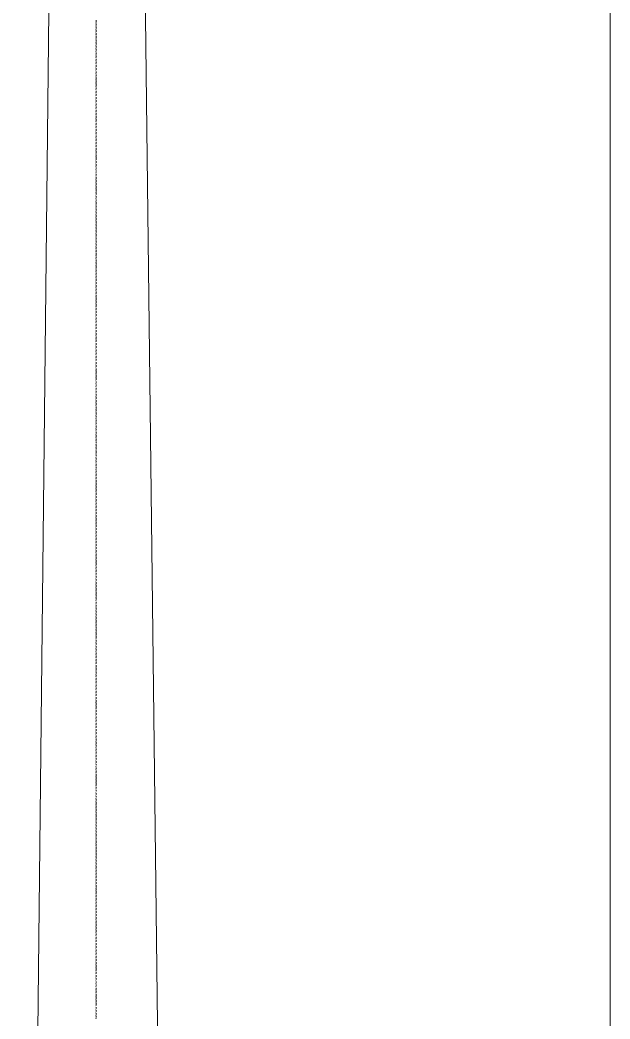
# Model space of a CAD drawing. Header units: millimetres. Extents: x 2928 to 3112, y 1220 to 1280.
# Drawn here: x 3041.453 to 3044.228, y 1240.341 to 1245.037 of the extents above; entities that cross this region are included whole.
import ezdxf

# ---------------------------------------------------------------- set-up
doc = ezdxf.new("R2010")
doc.units = ezdxf.units.MM

msp = doc.modelspace()

# ---------------------------------------------------------------- linework, layer by layer
at = {"color": 7, "linetype": 'Continuous', "lineweight": 5, "true_color": 0x000007}
for points in [[(3041.4529, 1232.43348), (3041.60507, 1246.53539), (3041.60507, 1246.53539)], [(3042.02683, 1246.49569), (3042.19389, 1232.43348), (3042.19389, 1232.43348)]]:
    msp.add_lwpolyline(points, dxfattribs=at)
at = {"color": 253, "linetype": 'Continuous', "lineweight": 5, "true_color": 0x9a9a9a}
msp.add_lwpolyline([(3044.22829, 1246.44442), (3044.22829, 1232.584), (3044.22829, 1232.584)], dxfattribs=at)
at = {"color": 252, "linetype": 'Continuous', "lineweight": 13, "true_color": 0x989898}
for points in [[(3041.81182, 1245.02364), (3041.81016, 1245.0253), (3041.81016, 1245.0253)], [(3041.81182, 1245.0286), (3041.81182, 1245.03522), (3041.81182, 1245.03522)], [(3041.81182, 1245.01372), (3041.81182, 1245.02033), (3041.81182, 1245.02033)], [(3041.81182, 1245.00876), (3041.81016, 1245.01041), (3041.81016, 1245.01041)], [(3041.81182, 1244.99387), (3041.81016, 1244.99552), (3041.81016, 1244.99552)], [(3041.81182, 1244.97898), (3041.81016, 1244.98064), (3041.81016, 1244.98064)], [(3041.81182, 1244.9641), (3041.81016, 1244.96741), (3041.81016, 1244.96741)], [(3041.81182, 1244.99883), (3041.81182, 1245.00545), (3041.81182, 1245.00545)], [(3041.81182, 1244.98229), (3041.81182, 1244.99056), (3041.81182, 1244.99056)], [(3041.81182, 1244.96741), (3041.81182, 1244.97568), (3041.81182, 1244.97568)], [(3041.81182, 1244.94756), (3041.81016, 1244.94921), (3041.81016, 1244.94921)], [(3041.81182, 1244.93267), (3041.81016, 1244.93433), (3041.81016, 1244.93433)], [(3041.81182, 1244.91779), (3041.81016, 1244.91944), (3041.81016, 1244.91944)], [(3041.81182, 1244.95252), (3041.81182, 1244.96079), (3041.81182, 1244.96079)], [(3041.81182, 1244.93763), (3041.81182, 1244.9459), (3041.81182, 1244.9459)], [(3041.81182, 1244.92275), (3041.81182, 1244.93102), (3041.81182, 1244.93102)], [(3041.81182, 1244.9029), (3041.81016, 1244.90455), (3041.81016, 1244.90455)], [(3041.81182, 1244.88801), (3041.81016, 1244.88967), (3041.81016, 1244.88967)], [(3041.81182, 1244.87313), (3041.81016, 1244.87478), (3041.81016, 1244.87478)], [(3041.81182, 1244.90786), (3041.81182, 1244.91613), (3041.81182, 1244.91613)], [(3041.81182, 1244.89298), (3041.81182, 1244.89959), (3041.81182, 1244.89959)], [(3041.81182, 1244.87809), (3041.81182, 1244.88471), (3041.81182, 1244.88471)], [(3041.81182, 1244.85824), (3041.81016, 1244.86155), (3041.81016, 1244.86155)], [(3041.81182, 1244.84336), (3041.81016, 1244.84667), (3041.81016, 1244.84667)], [(3041.81182, 1244.82847), (3041.81016, 1244.83178), (3041.81016, 1244.83178)], [(3041.81182, 1244.86321), (3041.81182, 1244.86982), (3041.81182, 1244.86982)], [(3041.81182, 1244.84832), (3041.81182, 1244.85494), (3041.81182, 1244.85494)], [(3041.81182, 1244.83343), (3041.81182, 1244.84005), (3041.81182, 1244.84005)], [(3041.81182, 1244.81689), (3041.81182, 1244.82516), (3041.81182, 1244.82516)], [(3041.81182, 1244.81524), (3041.81016, 1244.81689), (3041.81016, 1244.81689)], [(3041.81182, 1244.80035), (3041.81016, 1244.80201), (3041.81016, 1244.80201)], [(3041.81182, 1244.78547), (3041.81016, 1244.78712), (3041.81016, 1244.78712)], [(3041.81182, 1244.80201), (3041.81182, 1244.81028), (3041.81182, 1244.81028)], [(3041.81182, 1244.78712), (3041.81182, 1244.79539), (3041.81182, 1244.79539)], [(3041.81182, 1244.77224), (3041.81182, 1244.78051), (3041.81182, 1244.78051)], [(3041.81182, 1244.76727), (3041.81016, 1244.76893), (3041.81016, 1244.76893)], [(3041.81182, 1244.75239), (3041.81016, 1244.7557), (3041.81016, 1244.7557)], [(3041.81182, 1244.7375), (3041.81016, 1244.74081), (3041.81016, 1244.74081)], [(3041.81182, 1244.75735), (3041.81182, 1244.76562), (3041.81182, 1244.76562)], [(3041.81182, 1244.74246), (3041.81182, 1244.75073), (3041.81182, 1244.75073)], [(3041.81182, 1244.72758), (3041.81182, 1244.73585), (3041.81182, 1244.73585)], [(3041.81182, 1244.72262), (3041.81016, 1244.72592), (3041.81016, 1244.72592)], [(3041.81182, 1244.70938), (3041.81016, 1244.71104), (3041.81016, 1244.71104)], [(3041.81182, 1244.6945), (3041.81016, 1244.69615), (3041.81016, 1244.69615)], [(3041.81182, 1244.71269), (3041.81182, 1244.71931), (3041.81182, 1244.71931)], [(3041.81182, 1244.69781), (3041.81182, 1244.70442), (3041.81182, 1244.70442)], [(3041.81182, 1244.68292), (3041.81182, 1244.68954), (3041.81182, 1244.68954)], [(3041.81182, 1244.67961), (3041.81016, 1244.68127), (3041.81016, 1244.68127)], [(3041.81182, 1244.66473), (3041.81016, 1244.66638), (3041.81016, 1244.66638)], [(3041.81182, 1244.64984), (3041.81016, 1244.65149), (3041.81016, 1244.65149)], [(3041.81182, 1244.63495), (3041.81016, 1244.63661), (3041.81016, 1244.63661)], [(3041.81182, 1244.66803), (3041.81182, 1244.67465), (3041.81182, 1244.67465)], [(3041.81182, 1244.65315), (3041.81182, 1244.65976), (3041.81182, 1244.65976)], [(3041.81182, 1244.63661), (3041.81182, 1244.64488), (3041.81182, 1244.64488)], [(3041.81182, 1244.62007), (3041.81016, 1244.62172), (3041.81016, 1244.62172)], [(3041.81182, 1244.60518), (3041.81016, 1244.60684), (3041.81016, 1244.60684)], [(3041.81182, 1244.58864), (3041.81016, 1244.5903), (3041.81016, 1244.5903)], [(3041.81182, 1244.62172), (3041.81182, 1244.62999), (3041.81182, 1244.62999)], [(3041.81182, 1244.60684), (3041.81182, 1244.61511), (3041.81182, 1244.61511)], [(3041.81182, 1244.59195), (3041.81182, 1244.60022), (3041.81182, 1244.60022)], [(3041.81182, 1244.57376), (3041.81016, 1244.57541), (3041.81016, 1244.57541)], [(3041.81182, 1244.55887), (3041.81016, 1244.56053), (3041.81016, 1244.56053)], [(3041.81182, 1244.54399), (3041.81016, 1244.54564), (3041.81016, 1244.54564)], [(3041.81182, 1244.57707), (3041.81182, 1244.58534), (3041.81182, 1244.58534)], [(3041.81182, 1244.56218), (3041.81182, 1244.57045), (3041.81182, 1244.57045)], [(3041.81182, 1244.54729), (3041.81182, 1244.55391), (3041.81182, 1244.55391)], [(3041.81182, 1244.5291), (3041.81016, 1244.53075), (3041.81016, 1244.53075)], [(3041.81182, 1244.51421), (3041.81016, 1244.51587), (3041.81016, 1244.51587)], [(3041.81182, 1244.49933), (3041.81016, 1244.50098), (3041.81016, 1244.50098)], [(3041.81182, 1244.53241), (3041.81182, 1244.53902), (3041.81182, 1244.53902)], [(3041.81182, 1244.51752), (3041.81182, 1244.52414), (3041.81182, 1244.52414)], [(3041.81182, 1244.50264), (3041.81182, 1244.50925), (3041.81182, 1244.50925)], [(3041.81182, 1244.48775), (3041.81182, 1244.49437), (3041.81182, 1244.49437)], [(3041.81182, 1244.48444), (3041.81016, 1244.4861), (3041.81016, 1244.4861)], [(3041.81182, 1244.46956), (3041.81016, 1244.47121), (3041.81016, 1244.47121)], [(3041.81182, 1244.45467), (3041.81016, 1244.45632), (3041.81016, 1244.45632)], [(3041.81182, 1244.47121), (3041.81182, 1244.47948), (3041.81182, 1244.47948)], [(3041.81182, 1244.45632), (3041.81182, 1244.46459), (3041.81182, 1244.46459)], [(3041.81182, 1244.44144), (3041.81182, 1244.44971), (3041.81182, 1244.44971)], [(3041.81182, 1244.43978), (3041.81016, 1244.44144), (3041.81016, 1244.44144)], [(3041.81182, 1244.42324), (3041.81016, 1244.4249), (3041.81016, 1244.4249)], [(3041.81182, 1244.40836), (3041.81016, 1244.41001), (3041.81016, 1244.41001)], [(3041.81182, 1244.42655), (3041.81182, 1244.43482), (3041.81182, 1244.43482)], [(3041.81182, 1244.41167), (3041.81182, 1244.41994), (3041.81182, 1244.41994)], [(3041.81182, 1244.39678), (3041.81182, 1244.40505), (3041.81182, 1244.40505)], [(3041.81182, 1244.39347), (3041.81016, 1244.39513), (3041.81016, 1244.39513)], [(3041.81182, 1244.37859), (3041.81016, 1244.38024), (3041.81016, 1244.38024)], [(3041.81182, 1244.3637), (3041.81016, 1244.36535), (3041.81016, 1244.36535)], [(3041.81182, 1244.38189), (3041.81182, 1244.39182), (3041.81182, 1244.39182)], [(3041.81182, 1244.36701), (3041.81182, 1244.37362), (3041.81182, 1244.37362)], [(3041.81182, 1244.35212), (3041.81182, 1244.35874), (3041.81182, 1244.35874)], [(3041.81182, 1244.34881), (3041.81016, 1244.35047), (3041.81016, 1244.35047)], [(3041.81182, 1244.33393), (3041.81016, 1244.33558), (3041.81016, 1244.33558)], [(3041.81182, 1244.31904), (3041.81016, 1244.3207), (3041.81016, 1244.3207)], [(3041.81182, 1244.33889), (3041.81182, 1244.34385), (3041.81182, 1244.34385)], [(3041.81182, 1244.324), (3041.81182, 1244.32897), (3041.81182, 1244.32897)], [(3041.81182, 1244.30912), (3041.81182, 1244.31408), (3041.81182, 1244.31408)], [(3041.81182, 1244.30416), (3041.81016, 1244.30581), (3041.81016, 1244.30581)], [(3041.81182, 1244.28927), (3041.81016, 1244.29093), (3041.81016, 1244.29093)], [(3041.81182, 1244.27439), (3041.81016, 1244.27604), (3041.81016, 1244.27604)], [(3041.81182, 1244.2595), (3041.81016, 1244.26115), (3041.81016, 1244.26115)], [(3041.81182, 1244.29093), (3041.81182, 1244.2992), (3041.81182, 1244.2992)], [(3041.81182, 1244.27604), (3041.81182, 1244.28596), (3041.81182, 1244.28596)], [(3041.81182, 1244.26115), (3041.81182, 1244.27108), (3041.81182, 1244.27108)], [(3041.81182, 1244.24296), (3041.81016, 1244.24461), (3041.81016, 1244.24461)], [(3041.81182, 1244.22807), (3041.81016, 1244.22973), (3041.81016, 1244.22973)], [(3041.81182, 1244.21319), (3041.81016, 1244.21484), (3041.81016, 1244.21484)], [(3041.81182, 1244.24627), (3041.81182, 1244.25619), (3041.81182, 1244.25619)], [(3041.81182, 1244.23304), (3041.81182, 1244.24131), (3041.81182, 1244.24131)], [(3041.81182, 1244.21815), (3041.81182, 1244.22642), (3041.81182, 1244.22642)], [(3041.81182, 1244.1983), (3041.81016, 1244.19996), (3041.81016, 1244.19996)], [(3041.81182, 1244.18342), (3041.81016, 1244.18507), (3041.81016, 1244.18507)], [(3041.81182, 1244.16853), (3041.81016, 1244.17018), (3041.81016, 1244.17018)], [(3041.81182, 1244.20326), (3041.81182, 1244.20823), (3041.81182, 1244.20823)], [(3041.81182, 1244.18838), (3041.81182, 1244.19334), (3041.81182, 1244.19334)], [(3041.81182, 1244.17349), (3041.81182, 1244.18011), (3041.81182, 1244.18011)], [(3041.81182, 1244.15364), (3041.81016, 1244.1553), (3041.81016, 1244.1553)], [(3041.81182, 1244.13876), (3041.81016, 1244.14041), (3041.81016, 1244.14041)], [(3041.81182, 1244.12387), (3041.81016, 1244.12553), (3041.81016, 1244.12553)], [(3041.81182, 1244.15861), (3041.81182, 1244.16522), (3041.81182, 1244.16522)], [(3041.81182, 1244.14372), (3041.81182, 1244.15034), (3041.81182, 1244.15034)], [(3041.81182, 1244.12883), (3041.81182, 1244.13545), (3041.81182, 1244.13545)], [(3041.81182, 1244.11229), (3041.81182, 1244.12056), (3041.81182, 1244.12056)], [(3041.81182, 1244.10899), (3041.81016, 1244.11064), (3041.81016, 1244.11064)], [(3041.81182, 1244.0941), (3041.81016, 1244.09575), (3041.81016, 1244.09575)], [(3041.81182, 1244.07756), (3041.81016, 1244.07921), (3041.81016, 1244.07921)], [(3041.81182, 1244.09741), (3041.81182, 1244.10568), (3041.81182, 1244.10568)], [(3041.81182, 1244.08252), (3041.81182, 1244.09079), (3041.81182, 1244.09079)], [(3041.81182, 1244.06764), (3041.81182, 1244.07591), (3041.81182, 1244.07591)], [(3041.81182, 1244.06267), (3041.81016, 1244.06433), (3041.81016, 1244.06433)], [(3041.81182, 1244.04779), (3041.81016, 1244.04944), (3041.81016, 1244.04944)], [(3041.81182, 1244.0329), (3041.81016, 1244.03456), (3041.81016, 1244.03456)], [(3041.81182, 1244.05275), (3041.81182, 1244.06102), (3041.81182, 1244.06102)], [(3041.81182, 1244.03786), (3041.81182, 1244.04613), (3041.81182, 1244.04613)], [(3041.81182, 1244.02298), (3041.81182, 1244.02959), (3041.81182, 1244.02959)], [(3041.81182, 1244.01802), (3041.81016, 1244.01967), (3041.81016, 1244.01967)], [(3041.81182, 1244.00313), (3041.81016, 1244.00479), (3041.81016, 1244.00479)], [(3041.81182, 1243.98825), (3041.81016, 1243.9899), (3041.81016, 1243.9899)], [(3041.81182, 1244.00809), (3041.81182, 1244.01471), (3041.81182, 1244.01471)], [(3041.81182, 1243.99321), (3041.81182, 1243.99982), (3041.81182, 1243.99982)], [(3041.81182, 1243.97832), (3041.81182, 1243.98494), (3041.81182, 1243.98494)], [(3041.81182, 1243.97336), (3041.81016, 1243.97501), (3041.81016, 1243.97501)], [(3041.81182, 1243.95847), (3041.81016, 1243.96178), (3041.81016, 1243.96178)], [(3041.81182, 1243.94359), (3041.81016, 1243.9469), (3041.81016, 1243.9469)], [(3041.81182, 1243.9287), (3041.81016, 1243.93201), (3041.81016, 1243.93201)], [(3041.81182, 1243.96344), (3041.81182, 1243.97005), (3041.81182, 1243.97005)], [(3041.81182, 1243.9469), (3041.81182, 1243.95517), (3041.81182, 1243.95517)], [(3041.81182, 1243.93201), (3041.81182, 1243.94028), (3041.81182, 1243.94028)], [(3041.81182, 1243.91547), (3041.81016, 1243.91712), (3041.81016, 1243.91712)], [(3041.81182, 1243.89728), (3041.81016, 1243.89893), (3041.81016, 1243.89893)], [(3041.81182, 1243.88239), (3041.81016, 1243.88404), (3041.81016, 1243.88404)], [(3041.81182, 1243.91712), (3041.81182, 1243.92539), (3041.81182, 1243.92539)], [(3041.81182, 1243.90224), (3041.81182, 1243.91051), (3041.81182, 1243.91051)], [(3041.81182, 1243.88735), (3041.81182, 1243.89562), (3041.81182, 1243.89562)], [(3041.81182, 1243.8675), (3041.81016, 1243.86916), (3041.81016, 1243.86916)], [(3041.81182, 1243.85262), (3041.81016, 1243.85593), (3041.81016, 1243.85593)], [(3041.81182, 1243.83773), (3041.81016, 1243.84104), (3041.81016, 1243.84104)], [(3041.81182, 1243.87247), (3041.81182, 1243.88074), (3041.81182, 1243.88074)], [(3041.81182, 1243.85758), (3041.81182, 1243.8642), (3041.81182, 1243.8642)], [(3041.81182, 1243.84269), (3041.81182, 1243.84931), (3041.81182, 1243.84931)], [(3041.81182, 1243.82285), (3041.81016, 1243.82615), (3041.81016, 1243.82615)], [(3041.81182, 1243.80961), (3041.81016, 1243.81127), (3041.81016, 1243.81127)], [(3041.81182, 1243.79473), (3041.81016, 1243.79638), (3041.81016, 1243.79638)], [(3041.81182, 1243.82781), (3041.81182, 1243.83442), (3041.81182, 1243.83442)], [(3041.81182, 1243.81292), (3041.81182, 1243.81954), (3041.81182, 1243.81954)], [(3041.81182, 1243.79804), (3041.81182, 1243.80465), (3041.81182, 1243.80465)], [(3041.81182, 1243.77984), (3041.81016, 1243.7815), (3041.81016, 1243.7815)], [(3041.81182, 1243.76496), (3041.81016, 1243.76661), (3041.81016, 1243.76661)], [(3041.81182, 1243.75007), (3041.81016, 1243.75172), (3041.81016, 1243.75172)], [(3041.81182, 1243.78315), (3041.81182, 1243.78977), (3041.81182, 1243.78977)], [(3041.81182, 1243.76661), (3041.81182, 1243.77488), (3041.81182, 1243.77488)], [(3041.81182, 1243.75172), (3041.81182, 1243.75999), (3041.81182, 1243.75999)], [(3041.81182, 1243.73684), (3041.81182, 1243.74511), (3041.81182, 1243.74511)], [(3041.81182, 1243.73188), (3041.81016, 1243.73519), (3041.81016, 1243.73519)], [(3041.81182, 1243.71699), (3041.81016, 1243.7203), (3041.81016, 1243.7203)], [(3041.81182, 1243.70376), (3041.81016, 1243.70541), (3041.81016, 1243.70541)], [(3041.81182, 1243.72195), (3041.81182, 1243.73022), (3041.81182, 1243.73022)], [(3041.81182, 1243.70707), (3041.81182, 1243.71534), (3041.81182, 1243.71534)], [(3041.81182, 1243.69218), (3041.81182, 1243.70045), (3041.81182, 1243.70045)], [(3041.81182, 1243.68887), (3041.81016, 1243.69053), (3041.81016, 1243.69053)], [(3041.81182, 1243.67399), (3041.81016, 1243.67564), (3041.81016, 1243.67564)], [(3041.81182, 1243.6591), (3041.81016, 1243.66076), (3041.81016, 1243.66076)], [(3041.81182, 1243.6773), (3041.81182, 1243.68391), (3041.81182, 1243.68391)], [(3041.81182, 1243.66241), (3041.81182, 1243.66903), (3041.81182, 1243.66903)], [(3041.81182, 1243.64752), (3041.81182, 1243.65414), (3041.81182, 1243.65414)], [(3041.81182, 1243.64422), (3041.81016, 1243.64587), (3041.81016, 1243.64587)], [(3041.81182, 1243.62933), (3041.81016, 1243.63098), (3041.81016, 1243.63098)], [(3041.81182, 1243.61444), (3041.81016, 1243.6161), (3041.81016, 1243.6161)], [(3041.81182, 1243.63264), (3041.81182, 1243.63925), (3041.81182, 1243.63925)], [(3041.81182, 1243.61775), (3041.81182, 1243.62437), (3041.81182, 1243.62437)], [(3041.81182, 1243.60121), (3041.81182, 1243.60948), (3041.81182, 1243.60948)], [(3041.81182, 1243.59956), (3041.81016, 1243.60121), (3041.81016, 1243.60121)], [(3041.81182, 1243.58467), (3041.81016, 1243.58633), (3041.81016, 1243.58633)], [(3041.81182, 1243.56979), (3041.81016, 1243.57144), (3041.81016, 1243.57144)], [(3041.81182, 1243.58633), (3041.81182, 1243.5946), (3041.81182, 1243.5946)], [(3041.81182, 1243.57144), (3041.81182, 1243.57971), (3041.81182, 1243.57971)], [(3041.81182, 1243.55655), (3041.81182, 1243.56482), (3041.81182, 1243.56482)], [(3041.81182, 1243.55325), (3041.81016, 1243.5549), (3041.81016, 1243.5549)], [(3041.81182, 1243.53836), (3041.81016, 1243.54001), (3041.81016, 1243.54001)], [(3041.81182, 1243.52347), (3041.81016, 1243.52513), (3041.81016, 1243.52513)], [(3041.81182, 1243.50859), (3041.81016, 1243.51024), (3041.81016, 1243.51024)], [(3041.81182, 1243.54167), (3041.81182, 1243.54994), (3041.81182, 1243.54994)], [(3041.81182, 1243.52678), (3041.81182, 1243.53505), (3041.81182, 1243.53505)], [(3041.81182, 1243.5119), (3041.81182, 1243.51851), (3041.81182, 1243.51851)], [(3041.81182, 1243.4937), (3041.81016, 1243.49536), (3041.81016, 1243.49536)], [(3041.81182, 1243.47882), (3041.81016, 1243.48047), (3041.81016, 1243.48047)], [(3041.81182, 1243.46393), (3041.81016, 1243.46558), (3041.81016, 1243.46558)], [(3041.81182, 1243.49701), (3041.81182, 1243.50363), (3041.81182, 1243.50363)], [(3041.81182, 1243.48212), (3041.81182, 1243.48874), (3041.81182, 1243.48874)], [(3041.81182, 1243.46724), (3041.81182, 1243.47385), (3041.81182, 1243.47385)], [(3041.81182, 1243.44905), (3041.81016, 1243.4507), (3041.81016, 1243.4507)], [(3041.81182, 1243.43416), (3041.81016, 1243.43581), (3041.81016, 1243.43581)], [(3041.81182, 1243.41927), (3041.81016, 1243.42093), (3041.81016, 1243.42093)], [(3041.81182, 1243.45235), (3041.81182, 1243.45897), (3041.81182, 1243.45897)], [(3041.81182, 1243.43912), (3041.81182, 1243.44408), (3041.81182, 1243.44408)], [(3041.81182, 1243.42093), (3041.81182, 1243.4292), (3041.81182, 1243.4292)], [(3041.81182, 1243.40604), (3041.81182, 1243.41431), (3041.81182, 1243.41431)], [(3041.81182, 1243.40439), (3041.81016, 1243.40604), (3041.81016, 1243.40604)], [(3041.81182, 1243.38785), (3041.81016, 1243.3895), (3041.81016, 1243.3895)], [(3041.81182, 1243.37296), (3041.81016, 1243.37462), (3041.81016, 1243.37462)], [(3041.81182, 1243.39116), (3041.81182, 1243.39943), (3041.81182, 1243.39943)], [(3041.81182, 1243.37627), (3041.81182, 1243.38619), (3041.81182, 1243.38619)], [(3041.81182, 1243.36138), (3041.81182, 1243.37131), (3041.81182, 1243.37131)], [(3041.81182, 1243.35808), (3041.81016, 1243.35973), (3041.81016, 1243.35973)], [(3041.81182, 1243.34319), (3041.81016, 1243.34484), (3041.81016, 1243.34484)], [(3041.81182, 1243.3283), (3041.81016, 1243.32996), (3041.81016, 1243.32996)], [(3041.81182, 1243.3465), (3041.81182, 1243.35642), (3041.81182, 1243.35642)], [(3041.81182, 1243.33327), (3041.81182, 1243.33823), (3041.81182, 1243.33823)], [(3041.81182, 1243.31838), (3041.81182, 1243.32334), (3041.81182, 1243.32334)], [(3041.81182, 1243.31342), (3041.81016, 1243.31507), (3041.81016, 1243.31507)], [(3041.81182, 1243.29853), (3041.81016, 1243.30019), (3041.81016, 1243.30019)], [(3041.81182, 1243.28365), (3041.81016, 1243.2853), (3041.81016, 1243.2853)], [(3041.81182, 1243.30349), (3041.81182, 1243.30846), (3041.81182, 1243.30846)], [(3041.81182, 1243.28861), (3041.81182, 1243.29357), (3041.81182, 1243.29357)], [(3041.81182, 1243.27372), (3041.81182, 1243.28034), (3041.81182, 1243.28034)], [(3041.81182, 1243.26876), (3041.81016, 1243.27041), (3041.81016, 1243.27041)], [(3041.81182, 1243.25387), (3041.81016, 1243.25553), (3041.81016, 1243.25553)], [(3041.81182, 1243.23899), (3041.81016, 1243.24064), (3041.81016, 1243.24064)], [(3041.81182, 1243.25553), (3041.81182, 1243.26545), (3041.81182, 1243.26545)], [(3041.81182, 1243.24064), (3041.81182, 1243.25057), (3041.81182, 1243.25057)], [(3041.81182, 1243.22741), (3041.81182, 1243.23568), (3041.81182, 1243.23568)], [(3041.81182, 1243.2241), (3041.81016, 1243.22576), (3041.81016, 1243.22576)], [(3041.81182, 1243.20756), (3041.81016, 1243.20922), (3041.81016, 1243.20922)], [(3041.81182, 1243.19268), (3041.81016, 1243.19433), (3041.81016, 1243.19433)], [(3041.81182, 1243.17779), (3041.81016, 1243.17944), (3041.81016, 1243.17944)], [(3041.81182, 1243.21252), (3041.81182, 1243.22079), (3041.81182, 1243.22079)], [(3041.81182, 1243.19764), (3041.81182, 1243.20591), (3041.81182, 1243.20591)], [(3041.81182, 1243.18275), (3041.81182, 1243.19102), (3041.81182, 1243.19102)], [(3041.81182, 1243.16291), (3041.81016, 1243.16456), (3041.81016, 1243.16456)], [(3041.81182, 1243.14802), (3041.81016, 1243.14967), (3041.81016, 1243.14967)], [(3041.81182, 1243.13313), (3041.81016, 1243.13479), (3041.81016, 1243.13479)], [(3041.81182, 1243.16787), (3041.81182, 1243.17448), (3041.81182, 1243.17448)], [(3041.81182, 1243.15298), (3041.81182, 1243.1596), (3041.81182, 1243.1596)], [(3041.81182, 1243.1381), (3041.81182, 1243.14471), (3041.81182, 1243.14471)], [(3041.81182, 1243.11825), (3041.81016, 1243.1199), (3041.81016, 1243.1199)], [(3041.81182, 1243.10336), (3041.81016, 1243.10502), (3041.81016, 1243.10502)], [(3041.81182, 1243.08848), (3041.81016, 1243.09013), (3041.81016, 1243.09013)], [(3041.81182, 1243.12321), (3041.81182, 1243.12983), (3041.81182, 1243.12983)], [(3041.81182, 1243.10832), (3041.81182, 1243.11494), (3041.81182, 1243.11494)], [(3041.81182, 1243.09344), (3041.81182, 1243.10005), (3041.81182, 1243.10005)], [(3041.81182, 1243.07359), (3041.81016, 1243.07524), (3041.81016, 1243.07524)], [(3041.81182, 1243.0587), (3041.81016, 1243.06201), (3041.81016, 1243.06201)], [(3041.81182, 1243.04216), (3041.81016, 1243.04382), (3041.81016, 1243.04382)], [(3041.81182, 1243.0769), (3041.81182, 1243.08517), (3041.81182, 1243.08517)], [(3041.81182, 1243.06201), (3041.81182, 1243.07028), (3041.81182, 1243.07028)], [(3041.81182, 1243.04713), (3041.81182, 1243.0554), (3041.81182, 1243.0554)], [(3041.81182, 1243.03224), (3041.81182, 1243.04051), (3041.81182, 1243.04051)], [(3041.81182, 1243.02728), (3041.81016, 1243.02893), (3041.81016, 1243.02893)], [(3041.81182, 1243.01239), (3041.81016, 1243.01405), (3041.81016, 1243.01405)], [(3041.81182, 1242.99751), (3041.81016, 1242.99916), (3041.81016, 1242.99916)], [(3041.81182, 1243.01735), (3041.81182, 1243.02562), (3041.81182, 1243.02562)], [(3041.81182, 1243.00247), (3041.81182, 1243.01074), (3041.81182, 1243.01074)], [(3041.81182, 1242.98758), (3041.81182, 1242.9942), (3041.81182, 1242.9942)], [(3041.81182, 1242.98262), (3041.81016, 1242.98427), (3041.81016, 1242.98427)], [(3041.81182, 1242.96773), (3041.81016, 1242.96939), (3041.81016, 1242.96939)], [(3041.81182, 1242.95285), (3041.81016, 1242.95616), (3041.81016, 1242.95616)], [(3041.81182, 1242.9727), (3041.81182, 1242.97931), (3041.81182, 1242.97931)], [(3041.81182, 1242.95781), (3041.81182, 1242.96443), (3041.81182, 1242.96443)], [(3041.81182, 1242.94292), (3041.81182, 1242.94954), (3041.81182, 1242.94954)], [(3041.81182, 1242.93796), (3041.81016, 1242.94127), (3041.81016, 1242.94127)], [(3041.81182, 1242.92308), (3041.81016, 1242.92638), (3041.81016, 1242.92638)], [(3041.81182, 1242.90984), (3041.81016, 1242.9115), (3041.81016, 1242.9115)], [(3041.81182, 1242.92804), (3041.81182, 1242.93465), (3041.81182, 1242.93465)], [(3041.81182, 1242.9115), (3041.81182, 1242.91977), (3041.81182, 1242.91977)], [(3041.81182, 1242.89661), (3041.81182, 1242.90488), (3041.81182, 1242.90488)], [(3041.81182, 1242.89496), (3041.81016, 1242.89661), (3041.81016, 1242.89661)], [(3041.81182, 1242.88007), (3041.81016, 1242.88173), (3041.81016, 1242.88173)], [(3041.81182, 1242.86188), (3041.81016, 1242.86353), (3041.81016, 1242.86353)], [(3041.81182, 1242.88173), (3041.81182, 1242.89), (3041.81182, 1242.89)], [(3041.81182, 1242.86684), (3041.81182, 1242.87511), (3041.81182, 1242.87511)], [(3041.81182, 1242.85196), (3041.81182, 1242.86023), (3041.81182, 1242.86023)], [(3041.81182, 1242.84699), (3041.81016, 1242.8503), (3041.81016, 1242.8503)], [(3041.81182, 1242.83211), (3041.81016, 1242.83542), (3041.81016, 1242.83542)], [(3041.81182, 1242.81722), (3041.81016, 1242.82053), (3041.81016, 1242.82053)], [(3041.81182, 1242.80399), (3041.81016, 1242.80564), (3041.81016, 1242.80564)], [(3041.81182, 1242.83707), (3041.81182, 1242.84534), (3041.81182, 1242.84534)], [(3041.81182, 1242.82218), (3041.81182, 1242.83045), (3041.81182, 1242.83045)], [(3041.81182, 1242.8073), (3041.81182, 1242.81391), (3041.81182, 1242.81391)], [(3041.81182, 1242.7891), (3041.81016, 1242.79076), (3041.81016, 1242.79076)], [(3041.81182, 1242.77422), (3041.81016, 1242.77587), (3041.81016, 1242.77587)], [(3041.81182, 1242.75933), (3041.81016, 1242.76099), (3041.81016, 1242.76099)], [(3041.81182, 1242.79241), (3041.81182, 1242.79903), (3041.81182, 1242.79903)], [(3041.81182, 1242.77753), (3041.81182, 1242.78414), (3041.81182, 1242.78414)], [(3041.81182, 1242.76264), (3041.81182, 1242.76926), (3041.81182, 1242.76926)], [(3041.81182, 1242.74445), (3041.81016, 1242.7461), (3041.81016, 1242.7461)], [(3041.81182, 1242.72956), (3041.81016, 1242.73121), (3041.81016, 1242.73121)], [(3041.81182, 1242.71467), (3041.81016, 1242.71633), (3041.81016, 1242.71633)], [(3041.81182, 1242.74775), (3041.81182, 1242.75437), (3041.81182, 1242.75437)], [(3041.81182, 1242.73121), (3041.81182, 1242.73948), (3041.81182, 1242.73948)], [(3041.81182, 1242.71633), (3041.81182, 1242.7246), (3041.81182, 1242.7246)], [(3041.81182, 1242.69813), (3041.81016, 1242.69979), (3041.81016, 1242.69979)], [(3041.81182, 1242.68325), (3041.81016, 1242.6849), (3041.81016, 1242.6849)], [(3041.81182, 1242.66836), (3041.81016, 1242.67002), (3041.81016, 1242.67002)], [(3041.81182, 1242.70144), (3041.81182, 1242.70971), (3041.81182, 1242.70971)], [(3041.81182, 1242.68656), (3041.81182, 1242.69483), (3041.81182, 1242.69483)], [(3041.81182, 1242.67167), (3041.81182, 1242.67994), (3041.81182, 1242.67994)], [(3041.81182, 1242.65678), (3041.81182, 1242.66505), (3041.81182, 1242.66505)], [(3041.81182, 1242.65348), (3041.81016, 1242.65513), (3041.81016, 1242.65513)], [(3041.81182, 1242.63859), (3041.81016, 1242.64024), (3041.81016, 1242.64024)], [(3041.81182, 1242.6237), (3041.81016, 1242.62536), (3041.81016, 1242.62536)], [(3041.81182, 1242.6419), (3041.81182, 1242.64851), (3041.81182, 1242.64851)], [(3041.81182, 1242.62701), (3041.81182, 1242.63363), (3041.81182, 1242.63363)], [(3041.81182, 1242.61213), (3041.81182, 1242.61874), (3041.81182, 1242.61874)], [(3041.81182, 1242.60882), (3041.81016, 1242.61047), (3041.81016, 1242.61047)], [(3041.81182, 1242.59393), (3041.81016, 1242.59559), (3041.81016, 1242.59559)], [(3041.81182, 1242.57905), (3041.81016, 1242.5807), (3041.81016, 1242.5807)], [(3041.81182, 1242.59724), (3041.81182, 1242.60386), (3041.81182, 1242.60386)], [(3041.81182, 1242.58236), (3041.81182, 1242.58897), (3041.81182, 1242.58897)], [(3041.81182, 1242.56582), (3041.81182, 1242.57409), (3041.81182, 1242.57409)], [(3041.81182, 1242.56416), (3041.81016, 1242.56582), (3041.81016, 1242.56582)], [(3041.81182, 1242.54928), (3041.81016, 1242.55093), (3041.81016, 1242.55093)], [(3041.81182, 1242.53439), (3041.81016, 1242.53604), (3041.81016, 1242.53604)], [(3041.81182, 1242.55093), (3041.81182, 1242.5592), (3041.81182, 1242.5592)], [(3041.81182, 1242.53604), (3041.81182, 1242.54431), (3041.81182, 1242.54431)], [(3041.81182, 1242.52116), (3041.81182, 1242.52943), (3041.81182, 1242.52943)], [(3041.81182, 1242.51785), (3041.81016, 1242.5195), (3041.81016, 1242.5195)], [(3041.81182, 1242.50296), (3041.81016, 1242.50462), (3041.81016, 1242.50462)], [(3041.81182, 1242.48808), (3041.81016, 1242.48973), (3041.81016, 1242.48973)], [(3041.81182, 1242.50627), (3041.81182, 1242.51454), (3041.81182, 1242.51454)], [(3041.81182, 1242.49139), (3041.81182, 1242.49966), (3041.81182, 1242.49966)], [(3041.81182, 1242.4765), (3041.81182, 1242.48642), (3041.81182, 1242.48642)], [(3041.81182, 1242.47319), (3041.81016, 1242.47485), (3041.81016, 1242.47485)], [(3041.81182, 1242.45831), (3041.81016, 1242.45996), (3041.81016, 1242.45996)], [(3041.81182, 1242.44342), (3041.81016, 1242.44507), (3041.81016, 1242.44507)], [(3041.81182, 1242.42853), (3041.81016, 1242.43019), (3041.81016, 1242.43019)], [(3041.81182, 1242.46161), (3041.81182, 1242.46823), (3041.81182, 1242.46823)], [(3041.81182, 1242.44673), (3041.81182, 1242.45334), (3041.81182, 1242.45334)], [(3041.81182, 1242.4335), (3041.81182, 1242.43846), (3041.81182, 1242.43846)], [(3041.81182, 1242.41365), (3041.81016, 1242.4153), (3041.81016, 1242.4153)], [(3041.81182, 1242.39876), (3041.81016, 1242.40042), (3041.81016, 1242.40042)], [(3041.81182, 1242.38388), (3041.81016, 1242.38553), (3041.81016, 1242.38553)], [(3041.81182, 1242.41861), (3041.81182, 1242.42357), (3041.81182, 1242.42357)], [(3041.81182, 1242.40372), (3041.81182, 1242.40869), (3041.81182, 1242.40869)], [(3041.81182, 1242.38553), (3041.81182, 1242.3938), (3041.81182, 1242.3938)], [(3041.81182, 1242.36899), (3041.81016, 1242.37064), (3041.81016, 1242.37064)], [(3041.81182, 1242.3541), (3041.81016, 1242.35576), (3041.81016, 1242.35576)], [(3041.81182, 1242.33756), (3041.81016, 1242.33922), (3041.81016, 1242.33922)], [(3041.81182, 1242.37064), (3041.81182, 1242.38057), (3041.81182, 1242.38057)], [(3041.81182, 1242.35576), (3041.81182, 1242.36568), (3041.81182, 1242.36568)], [(3041.81182, 1242.34087), (3041.81182, 1242.3508), (3041.81182, 1242.3508)], [(3041.81182, 1242.32764), (3041.81182, 1242.33591), (3041.81182, 1242.33591)], [(3041.81182, 1242.32268), (3041.81016, 1242.32433), (3041.81016, 1242.32433)], [(3041.81182, 1242.30779), (3041.81016, 1242.30945), (3041.81016, 1242.30945)], [(3041.81182, 1242.29291), (3041.81016, 1242.29456), (3041.81016, 1242.29456)], [(3041.81182, 1242.31276), (3041.81182, 1242.32102), (3041.81182, 1242.32102)], [(3041.81182, 1242.29787), (3041.81182, 1242.30283), (3041.81182, 1242.30283)], [(3041.81182, 1242.28298), (3041.81182, 1242.28795), (3041.81182, 1242.28795)], [(3041.81182, 1242.27802), (3041.81016, 1242.27968), (3041.81016, 1242.27968)], [(3041.81182, 1242.26314), (3041.81016, 1242.26479), (3041.81016, 1242.26479)], [(3041.81182, 1242.24825), (3041.81016, 1242.2499), (3041.81016, 1242.2499)], [(3041.81182, 1242.2681), (3041.81182, 1242.27471), (3041.81182, 1242.27471)], [(3041.81182, 1242.25321), (3041.81182, 1242.25983), (3041.81182, 1242.25983)], [(3041.81182, 1242.23833), (3041.81182, 1242.24494), (3041.81182, 1242.24494)], [(3041.81182, 1242.23336), (3041.81016, 1242.23502), (3041.81016, 1242.23502)], [(3041.81182, 1242.21848), (3041.81016, 1242.22013), (3041.81016, 1242.22013)], [(3041.81182, 1242.20359), (3041.81016, 1242.20525), (3041.81016, 1242.20525)], [(3041.81182, 1242.22179), (3041.81182, 1242.23006), (3041.81182, 1242.23006)], [(3041.81182, 1242.2069), (3041.81182, 1242.21517), (3041.81182, 1242.21517)], [(3041.81182, 1242.19201), (3041.81182, 1242.20028), (3041.81182, 1242.20028)], [(3041.81182, 1242.18871), (3041.81016, 1242.19036), (3041.81016, 1242.19036)], [(3041.81182, 1242.17217), (3041.81016, 1242.17382), (3041.81016, 1242.17382)], [(3041.81182, 1242.15728), (3041.81016, 1242.15893), (3041.81016, 1242.15893)], [(3041.81182, 1242.17713), (3041.81182, 1242.1854), (3041.81182, 1242.1854)], [(3041.81182, 1242.16224), (3041.81182, 1242.17051), (3041.81182, 1242.17051)], [(3041.81182, 1242.14736), (3041.81182, 1242.15563), (3041.81182, 1242.15563)], [(3041.81182, 1242.14239), (3041.81016, 1242.14405), (3041.81016, 1242.14405)], [(3041.81182, 1242.12751), (3041.81016, 1242.12916), (3041.81016, 1242.12916)], [(3041.81182, 1242.11262), (3041.81016, 1242.11428), (3041.81016, 1242.11428)], [(3041.81182, 1242.13247), (3041.81182, 1242.14074), (3041.81182, 1242.14074)], [(3041.81182, 1242.11758), (3041.81182, 1242.1242), (3041.81182, 1242.1242)], [(3041.81182, 1242.1027), (3041.81182, 1242.10931), (3041.81182, 1242.10931)], [(3041.81182, 1242.09774), (3041.81016, 1242.09939), (3041.81016, 1242.09939)], [(3041.81182, 1242.08285), (3041.81016, 1242.0845), (3041.81016, 1242.0845)], [(3041.81182, 1242.06796), (3041.81016, 1242.06962), (3041.81016, 1242.06962)], [(3041.81182, 1242.05308), (3041.81016, 1242.05639), (3041.81016, 1242.05639)], [(3041.81182, 1242.08781), (3041.81182, 1242.09443), (3041.81182, 1242.09443)], [(3041.81182, 1242.07293), (3041.81182, 1242.07954), (3041.81182, 1242.07954)], [(3041.81182, 1242.05804), (3041.81182, 1242.06466), (3041.81182, 1242.06466)], [(3041.81182, 1242.03819), (3041.81016, 1242.0415), (3041.81016, 1242.0415)], [(3041.81182, 1242.02331), (3041.81016, 1242.02662), (3041.81016, 1242.02662)], [(3041.81182, 1242.01008), (3041.81016, 1242.01173), (3041.81016, 1242.01173)], [(3041.81182, 1242.0415), (3041.81182, 1242.04977), (3041.81182, 1242.04977)], [(3041.81182, 1242.02662), (3041.81182, 1242.03488), (3041.81182, 1242.03488)], [(3041.81182, 1242.01173), (3041.81182, 1242.02), (3041.81182, 1242.02)], [(3041.81182, 1241.99188), (3041.81016, 1241.99354), (3041.81016, 1241.99354)], [(3041.81182, 1241.977), (3041.81016, 1241.97865), (3041.81016, 1241.97865)], [(3041.81182, 1241.96211), (3041.81016, 1241.96376), (3041.81016, 1241.96376)], [(3041.81182, 1241.99684), (3041.81182, 1242.00511), (3041.81182, 1242.00511)], [(3041.81182, 1241.98196), (3041.81182, 1241.99023), (3041.81182, 1241.99023)], [(3041.81182, 1241.96707), (3041.81182, 1241.97534), (3041.81182, 1241.97534)], [(3041.81182, 1241.95219), (3041.81182, 1241.9588), (3041.81182, 1241.9588)], [(3041.81182, 1241.94722), (3041.81016, 1241.95053), (3041.81016, 1241.95053)], [(3041.81182, 1241.93234), (3041.81016, 1241.93565), (3041.81016, 1241.93565)], [(3041.81182, 1241.91745), (3041.81016, 1241.92076), (3041.81016, 1241.92076)], [(3041.81182, 1241.9373), (3041.81182, 1241.94392), (3041.81182, 1241.94392)], [(3041.81182, 1241.92241), (3041.81182, 1241.92903), (3041.81182, 1241.92903)], [(3041.81182, 1241.90753), (3041.81182, 1241.91414), (3041.81182, 1241.91414)], [(3041.81182, 1241.90422), (3041.81016, 1241.90587), (3041.81016, 1241.90587)], [(3041.81182, 1241.88933), (3041.81016, 1241.89099), (3041.81016, 1241.89099)], [(3041.81182, 1241.87445), (3041.81016, 1241.8761), (3041.81016, 1241.8761)], [(3041.81182, 1241.89264), (3041.81182, 1241.89926), (3041.81182, 1241.89926)], [(3041.81182, 1241.87776), (3041.81182, 1241.88437), (3041.81182, 1241.88437)], [(3041.81182, 1241.86122), (3041.81182, 1241.86949), (3041.81182, 1241.86949)], [(3041.81182, 1241.85956), (3041.81016, 1241.86122), (3041.81016, 1241.86122)], [(3041.81182, 1241.84468), (3041.81016, 1241.84633), (3041.81016, 1241.84633)], [(3041.81182, 1241.82648), (3041.81016, 1241.82979), (3041.81016, 1241.82979)], [(3041.81182, 1241.84633), (3041.81182, 1241.8546), (3041.81182, 1241.8546)], [(3041.81182, 1241.83144), (3041.81182, 1241.83971), (3041.81182, 1241.83971)], [(3041.81182, 1241.81656), (3041.81182, 1241.82483), (3041.81182, 1241.82483)], [(3041.81182, 1241.8116), (3041.81016, 1241.8149), (3041.81016, 1241.8149)], [(3041.81182, 1241.79836), (3041.81016, 1241.80002), (3041.81016, 1241.80002)], [(3041.81182, 1241.78348), (3041.81016, 1241.78513), (3041.81016, 1241.78513)], [(3041.81182, 1241.80167), (3041.81182, 1241.80994), (3041.81182, 1241.80994)], [(3041.81182, 1241.78679), (3041.81182, 1241.79506), (3041.81182, 1241.79506)], [(3041.81182, 1241.7719), (3041.81182, 1241.77852), (3041.81182, 1241.77852)], [(3041.81182, 1241.76859), (3041.81016, 1241.77025), (3041.81016, 1241.77025)], [(3041.81182, 1241.75371), (3041.81016, 1241.75536), (3041.81016, 1241.75536)], [(3041.81182, 1241.73882), (3041.81016, 1241.74048), (3041.81016, 1241.74048)], [(3041.81182, 1241.72394), (3041.81016, 1241.72559), (3041.81016, 1241.72559)], [(3041.81182, 1241.75701), (3041.81182, 1241.76363), (3041.81182, 1241.76363)], [(3041.81182, 1241.74213), (3041.81182, 1241.74875), (3041.81182, 1241.74875)], [(3041.81182, 1241.72724), (3041.81182, 1241.73386), (3041.81182, 1241.73386)], [(3041.81182, 1241.70905), (3041.81016, 1241.7107), (3041.81016, 1241.7107)], [(3041.81182, 1241.69416), (3041.81016, 1241.69582), (3041.81016, 1241.69582)], [(3041.81182, 1241.67928), (3041.81016, 1241.68093), (3041.81016, 1241.68093)], [(3041.81182, 1241.71236), (3041.81182, 1241.71897), (3041.81182, 1241.71897)], [(3041.81182, 1241.69582), (3041.81182, 1241.70409), (3041.81182, 1241.70409)], [(3041.81182, 1241.68093), (3041.81182, 1241.6892), (3041.81182, 1241.6892)], [(3041.81182, 1241.66439), (3041.81016, 1241.66605), (3041.81016, 1241.66605)], [(3041.81182, 1241.64785), (3041.81016, 1241.64951), (3041.81016, 1241.64951)], [(3041.81182, 1241.63297), (3041.81016, 1241.63462), (3041.81016, 1241.63462)], [(3041.81182, 1241.66605), (3041.81182, 1241.67432), (3041.81182, 1241.67432)], [(3041.81182, 1241.65116), (3041.81182, 1241.65943), (3041.81182, 1241.65943)], [(3041.81182, 1241.63627), (3041.81182, 1241.64454), (3041.81182, 1241.64454)], [(3041.81182, 1241.61808), (3041.81016, 1241.61973), (3041.81016, 1241.61973)], [(3041.81182, 1241.60319), (3041.81016, 1241.60485), (3041.81016, 1241.60485)], [(3041.81182, 1241.58831), (3041.81016, 1241.58996), (3041.81016, 1241.58996)], [(3041.81182, 1241.62139), (3041.81182, 1241.62966), (3041.81182, 1241.62966)], [(3041.81182, 1241.6065), (3041.81182, 1241.61312), (3041.81182, 1241.61312)], [(3041.81182, 1241.59162), (3041.81182, 1241.59823), (3041.81182, 1241.59823)], [(3041.81182, 1241.57673), (3041.81182, 1241.58335), (3041.81182, 1241.58335)], [(3041.81182, 1241.57342), (3041.81016, 1241.57508), (3041.81016, 1241.57508)], [(3041.81182, 1241.55854), (3041.81016, 1241.56019), (3041.81016, 1241.56019)], [(3041.81182, 1241.54365), (3041.81016, 1241.5453), (3041.81016, 1241.5453)], [(3041.81182, 1241.56184), (3041.81182, 1241.56846), (3041.81182, 1241.56846)], [(3041.81182, 1241.54696), (3041.81182, 1241.55357), (3041.81182, 1241.55357)], [(3041.81182, 1241.53373), (3041.81182, 1241.53869), (3041.81182, 1241.53869)], [(3041.81182, 1241.52876), (3041.81016, 1241.53042), (3041.81016, 1241.53042)], [(3041.81182, 1241.51388), (3041.81016, 1241.51553), (3041.81016, 1241.51553)], [(3041.81182, 1241.49899), (3041.81016, 1241.50065), (3041.81016, 1241.50065)], [(3041.81182, 1241.51553), (3041.81182, 1241.5238), (3041.81182, 1241.5238)], [(3041.81182, 1241.50065), (3041.81182, 1241.50892), (3041.81182, 1241.50892)], [(3041.81182, 1241.48576), (3041.81182, 1241.49403), (3041.81182, 1241.49403)], [(3041.81182, 1241.48245), (3041.81016, 1241.48411), (3041.81016, 1241.48411)], [(3041.81182, 1241.46757), (3041.81016, 1241.46922), (3041.81016, 1241.46922)], [(3041.81182, 1241.45268), (3041.81016, 1241.45434), (3041.81016, 1241.45434)], [(3041.81182, 1241.47087), (3041.81182, 1241.4808), (3041.81182, 1241.4808)], [(3041.81182, 1241.45599), (3041.81182, 1241.46591), (3041.81182, 1241.46591)], [(3041.81182, 1241.4411), (3041.81182, 1241.45103), (3041.81182, 1241.45103)], [(3041.81182, 1241.4378), (3041.81016, 1241.43945), (3041.81016, 1241.43945)], [(3041.81182, 1241.42291), (3041.81016, 1241.42456), (3041.81016, 1241.42456)], [(3041.81182, 1241.40802), (3041.81016, 1241.40968), (3041.81016, 1241.40968)], [(3041.81182, 1241.42787), (3041.81182, 1241.43283), (3041.81182, 1241.43283)], [(3041.81182, 1241.41299), (3041.81182, 1241.41795), (3041.81182, 1241.41795)], [(3041.81182, 1241.3981), (3041.81182, 1241.40306), (3041.81182, 1241.40306)], [(3041.81182, 1241.39314), (3041.81016, 1241.39479), (3041.81016, 1241.39479)], [(3041.81182, 1241.37825), (3041.81016, 1241.37991), (3041.81016, 1241.37991)], [(3041.81182, 1241.36337), (3041.81016, 1241.36502), (3041.81016, 1241.36502)], [(3041.81182, 1241.34848), (3041.81016, 1241.35013), (3041.81016, 1241.35013)], [(3041.81182, 1241.38321), (3041.81182, 1241.38818), (3041.81182, 1241.38818)], [(3041.81182, 1241.36833), (3041.81182, 1241.37494), (3041.81182, 1241.37494)], [(3041.81182, 1241.35013), (3041.81182, 1241.36006), (3041.81182, 1241.36006)], [(3041.81182, 1241.33359), (3041.81016, 1241.33525), (3041.81016, 1241.33525)], [(3041.81182, 1241.31871), (3041.81016, 1241.32036), (3041.81016, 1241.32036)], [(3041.81182, 1241.30217), (3041.81016, 1241.30382), (3041.81016, 1241.30382)], [(3041.81182, 1241.33525), (3041.81182, 1241.34517), (3041.81182, 1241.34517)], [(3041.81182, 1241.32202), (3041.81182, 1241.33029), (3041.81182, 1241.33029)], [(3041.81182, 1241.30713), (3041.81182, 1241.3154), (3041.81182, 1241.3154)], [(3041.81182, 1241.28728), (3041.81016, 1241.28894), (3041.81016, 1241.28894)], [(3041.81182, 1241.2724), (3041.81016, 1241.27405), (3041.81016, 1241.27405)], [(3041.81182, 1241.25751), (3041.81016, 1241.25916), (3041.81016, 1241.25916)], [(3041.81182, 1241.29224), (3041.81182, 1241.30051), (3041.81182, 1241.30051)], [(3041.81182, 1241.27736), (3041.81182, 1241.28563), (3041.81182, 1241.28563)], [(3041.81182, 1241.26247), (3041.81182, 1241.26909), (3041.81182, 1241.26909)], [(3041.81182, 1241.24759), (3041.81182, 1241.2542), (3041.81182, 1241.2542)], [(3041.81182, 1241.24262), (3041.81016, 1241.24428), (3041.81016, 1241.24428)], [(3041.81182, 1241.22774), (3041.81016, 1241.22939), (3041.81016, 1241.22939)], [(3041.81182, 1241.21285), (3041.81016, 1241.21451), (3041.81016, 1241.21451)], [(3041.81182, 1241.2327), (3041.81182, 1241.23932), (3041.81182, 1241.23932)], [(3041.81182, 1241.21781), (3041.81182, 1241.22443), (3041.81182, 1241.22443)], [(3041.81182, 1241.20293), (3041.81182, 1241.20954), (3041.81182, 1241.20954)], [(3041.81182, 1241.19797), (3041.81016, 1241.19962), (3041.81016, 1241.19962)], [(3041.81182, 1241.18308), (3041.81016, 1241.18473), (3041.81016, 1241.18473)], [(3041.81182, 1241.1682), (3041.81016, 1241.16985), (3041.81016, 1241.16985)], [(3041.81182, 1241.18804), (3041.81182, 1241.19466), (3041.81182, 1241.19466)], [(3041.81182, 1241.1715), (3041.81182, 1241.17977), (3041.81182, 1241.17977)], [(3041.81182, 1241.15662), (3041.81182, 1241.16489), (3041.81182, 1241.16489)], [(3041.81182, 1241.15331), (3041.81016, 1241.15662), (3041.81016, 1241.15662)], [(3041.81182, 1241.13677), (3041.81016, 1241.13842), (3041.81016, 1241.13842)], [(3041.81182, 1241.12188), (3041.81016, 1241.12354), (3041.81016, 1241.12354)], [(3041.81182, 1241.14173), (3041.81182, 1241.15), (3041.81182, 1241.15)], [(3041.81182, 1241.12685), (3041.81182, 1241.13512), (3041.81182, 1241.13512)], [(3041.81182, 1241.11196), (3041.81182, 1241.12023), (3041.81182, 1241.12023)], [(3041.81182, 1241.107), (3041.81016, 1241.10865), (3041.81016, 1241.10865)], [(3041.81182, 1241.09211), (3041.81016, 1241.09377), (3041.81016, 1241.09377)], [(3041.81182, 1241.07723), (3041.81016, 1241.07888), (3041.81016, 1241.07888)], [(3041.81182, 1241.09707), (3041.81182, 1241.10534), (3041.81182, 1241.10534)], [(3041.81182, 1241.08219), (3041.81182, 1241.0888), (3041.81182, 1241.0888)], [(3041.81182, 1241.0673), (3041.81182, 1241.07392), (3041.81182, 1241.07392)], [(3041.81182, 1241.06234), (3041.81016, 1241.06399), (3041.81016, 1241.06399)], [(3041.81182, 1241.04745), (3041.81016, 1241.05076), (3041.81016, 1241.05076)], [(3041.81182, 1241.03257), (3041.81016, 1241.03588), (3041.81016, 1241.03588)], [(3041.81182, 1241.01768), (3041.81016, 1241.02099), (3041.81016, 1241.02099)], [(3041.81182, 1241.05242), (3041.81182, 1241.05903), (3041.81182, 1241.05903)], [(3041.81182, 1241.03753), (3041.81182, 1241.04415), (3041.81182, 1241.04415)], [(3041.81182, 1241.02264), (3041.81182, 1241.02926), (3041.81182, 1241.02926)], [(3041.81182, 1241.00445), (3041.81016, 1241.0061), (3041.81016, 1241.0061)], [(3041.81182, 1240.98956), (3041.81016, 1240.99122), (3041.81016, 1240.99122)], [(3041.81182, 1240.97468), (3041.81016, 1240.97633), (3041.81016, 1240.97633)], [(3041.81182, 1241.0061), (3041.81182, 1241.01437), (3041.81182, 1241.01437)], [(3041.81182, 1240.99122), (3041.81182, 1240.99949), (3041.81182, 1240.99949)], [(3041.81182, 1240.97633), (3041.81182, 1240.9846), (3041.81182, 1240.9846)], [(3041.81182, 1240.95648), (3041.81016, 1240.95814), (3041.81016, 1240.95814)], [(3041.81182, 1240.9416), (3041.81016, 1240.94491), (3041.81016, 1240.94491)], [(3041.81182, 1240.92671), (3041.81016, 1240.93002), (3041.81016, 1240.93002)], [(3041.81182, 1240.96145), (3041.81182, 1240.96972), (3041.81182, 1240.96972)], [(3041.81182, 1240.94656), (3041.81182, 1240.95483), (3041.81182, 1240.95483)], [(3041.81182, 1240.93167), (3041.81182, 1240.93994), (3041.81182, 1240.93994)], [(3041.81182, 1240.91183), (3041.81016, 1240.91513), (3041.81016, 1240.91513)], [(3041.81182, 1240.89859), (3041.81016, 1240.90025), (3041.81016, 1240.90025)], [(3041.81182, 1240.88371), (3041.81016, 1240.88536), (3041.81016, 1240.88536)], [(3041.81182, 1240.91679), (3041.81182, 1240.9234), (3041.81182, 1240.9234)], [(3041.81182, 1240.9019), (3041.81182, 1240.90852), (3041.81182, 1240.90852)], [(3041.81182, 1240.88702), (3041.81182, 1240.89363), (3041.81182, 1240.89363)], [(3041.81182, 1240.87213), (3041.81182, 1240.87875), (3041.81182, 1240.87875)], [(3041.81182, 1240.86882), (3041.81016, 1240.87048), (3041.81016, 1240.87048)], [(3041.81182, 1240.85394), (3041.81016, 1240.85559), (3041.81016, 1240.85559)], [(3041.81182, 1240.83905), (3041.81016, 1240.84071), (3041.81016, 1240.84071)], [(3041.81182, 1240.85725), (3041.81182, 1240.86386), (3041.81182, 1240.86386)], [(3041.81182, 1240.84236), (3041.81182, 1240.84898), (3041.81182, 1240.84898)], [(3041.81182, 1240.82582), (3041.81182, 1240.83409), (3041.81182, 1240.83409)], [(3041.81182, 1240.82417), (3041.81016, 1240.82582), (3041.81016, 1240.82582)], [(3041.81182, 1240.80928), (3041.81016, 1240.81093), (3041.81016, 1240.81093)], [(3041.81182, 1240.79274), (3041.81016, 1240.79439), (3041.81016, 1240.79439)], [(3041.81182, 1240.81093), (3041.81182, 1240.8192), (3041.81182, 1240.8192)], [(3041.81182, 1240.79605), (3041.81182, 1240.80432), (3041.81182, 1240.80432)], [(3041.81182, 1240.78116), (3041.81182, 1240.78943), (3041.81182, 1240.78943)], [(3041.81182, 1240.77785), (3041.81016, 1240.77951), (3041.81016, 1240.77951)], [(3041.81182, 1240.76297), (3041.81016, 1240.76462), (3041.81016, 1240.76462)], [(3041.81182, 1240.74808), (3041.81016, 1240.74974), (3041.81016, 1240.74974)], [(3041.81182, 1240.76628), (3041.81182, 1240.77455), (3041.81182, 1240.77455)], [(3041.81182, 1240.75139), (3041.81182, 1240.75966), (3041.81182, 1240.75966)], [(3041.81182, 1240.7365), (3041.81182, 1240.74312), (3041.81182, 1240.74312)], [(3041.81182, 1240.7332), (3041.81016, 1240.73485), (3041.81016, 1240.73485)], [(3041.81182, 1240.71831), (3041.81016, 1240.71996), (3041.81016, 1240.71996)], [(3041.81182, 1240.70342), (3041.81016, 1240.70508), (3041.81016, 1240.70508)], [(3041.81182, 1240.72162), (3041.81182, 1240.72823), (3041.81182, 1240.72823)], [(3041.81182, 1240.70673), (3041.81182, 1240.71335), (3041.81182, 1240.71335)], [(3041.81182, 1240.69185), (3041.81182, 1240.69846), (3041.81182, 1240.69846)], [(3041.81182, 1240.68854), (3041.81016, 1240.69019), (3041.81016, 1240.69019)], [(3041.81182, 1240.67365), (3041.81016, 1240.67531), (3041.81016, 1240.67531)], [(3041.81182, 1240.65877), (3041.81016, 1240.66042), (3041.81016, 1240.66042)], [(3041.81182, 1240.64388), (3041.81016, 1240.64553), (3041.81016, 1240.64553)], [(3041.81182, 1240.67696), (3041.81182, 1240.68358), (3041.81182, 1240.68358)], [(3041.81182, 1240.66042), (3041.81182, 1240.66869), (3041.81182, 1240.66869)], [(3041.81182, 1240.64553), (3041.81182, 1240.6538), (3041.81182, 1240.6538)], [(3041.81182, 1240.62899), (3041.81016, 1240.63065), (3041.81016, 1240.63065)], [(3041.81182, 1240.61246), (3041.81016, 1240.61411), (3041.81016, 1240.61411)], [(3041.81182, 1240.59757), (3041.81016, 1240.59922), (3041.81016, 1240.59922)], [(3041.81182, 1240.63065), (3041.81182, 1240.63892), (3041.81182, 1240.63892)], [(3041.81182, 1240.61576), (3041.81182, 1240.62403), (3041.81182, 1240.62403)], [(3041.81182, 1240.60088), (3041.81182, 1240.60915), (3041.81182, 1240.60915)], [(3041.81182, 1240.58268), (3041.81016, 1240.58434), (3041.81016, 1240.58434)], [(3041.81182, 1240.5678), (3041.81016, 1240.56945), (3041.81016, 1240.56945)], [(3041.81182, 1240.55291), (3041.81016, 1240.55457), (3041.81016, 1240.55457)], [(3041.81182, 1240.58599), (3041.81182, 1240.59426), (3041.81182, 1240.59426)], [(3041.81182, 1240.57111), (3041.81182, 1240.58103), (3041.81182, 1240.58103)], [(3041.81182, 1240.55622), (3041.81182, 1240.56284), (3041.81182, 1240.56284)], [(3041.81182, 1240.53803), (3041.81016, 1240.53968), (3041.81016, 1240.53968)], [(3041.81182, 1240.52314), (3041.81016, 1240.52479), (3041.81016, 1240.52479)], [(3041.81182, 1240.50825), (3041.81016, 1240.50991), (3041.81016, 1240.50991)], [(3041.81182, 1240.54133), (3041.81182, 1240.54795), (3041.81182, 1240.54795)], [(3041.81182, 1240.5281), (3041.81182, 1240.53306), (3041.81182, 1240.53306)], [(3041.81182, 1240.51322), (3041.81182, 1240.51818), (3041.81182, 1240.51818)], [(3041.81182, 1240.49833), (3041.81182, 1240.50329), (3041.81182, 1240.50329)], [(3041.81182, 1240.49337), (3041.81016, 1240.49502), (3041.81016, 1240.49502)], [(3041.81182, 1240.47848), (3041.81016, 1240.48014), (3041.81016, 1240.48014)], [(3041.81182, 1240.4636), (3041.81016, 1240.46525), (3041.81016, 1240.46525)], [(3041.81182, 1240.48014), (3041.81182, 1240.48841), (3041.81182, 1240.48841)], [(3041.81182, 1240.46525), (3041.81182, 1240.47517), (3041.81182, 1240.47517)], [(3041.81182, 1240.45036), (3041.81182, 1240.46029), (3041.81182, 1240.46029)], [(3041.81182, 1240.44706), (3041.81016, 1240.44871), (3041.81016, 1240.44871)], [(3041.81182, 1240.43217), (3041.81016, 1240.43382), (3041.81016, 1240.43382)], [(3041.81182, 1240.41728), (3041.81016, 1240.41894), (3041.81016, 1240.41894)], [(3041.81182, 1240.43548), (3041.81182, 1240.4454), (3041.81182, 1240.4454)], [(3041.81182, 1240.42225), (3041.81182, 1240.43052), (3041.81182, 1240.43052)], [(3041.81182, 1240.40736), (3041.81182, 1240.41563), (3041.81182, 1240.41563)], [(3041.81182, 1240.4024), (3041.81016, 1240.40405), (3041.81016, 1240.40405)], [(3041.81182, 1240.38751), (3041.81016, 1240.38917), (3041.81016, 1240.38917)], [(3041.81182, 1240.37263), (3041.81016, 1240.37428), (3041.81016, 1240.37428)], [(3041.81182, 1240.39247), (3041.81182, 1240.39744), (3041.81182, 1240.39744)], [(3041.81182, 1240.37759), (3041.81182, 1240.38255), (3041.81182, 1240.38255)], [(3041.81182, 1240.3627), (3041.81182, 1240.36932), (3041.81182, 1240.36932)], [(3041.81182, 1240.35774), (3041.81016, 1240.35939), (3041.81016, 1240.35939)], [(3041.81182, 1240.34285), (3041.81016, 1240.34451), (3041.81016, 1240.34451)], [(3041.81182, 1240.34782), (3041.81182, 1240.35443), (3041.81182, 1240.35443)]]:
    msp.add_lwpolyline(points, dxfattribs=at)

doc.saveas('drawing.dxf')
